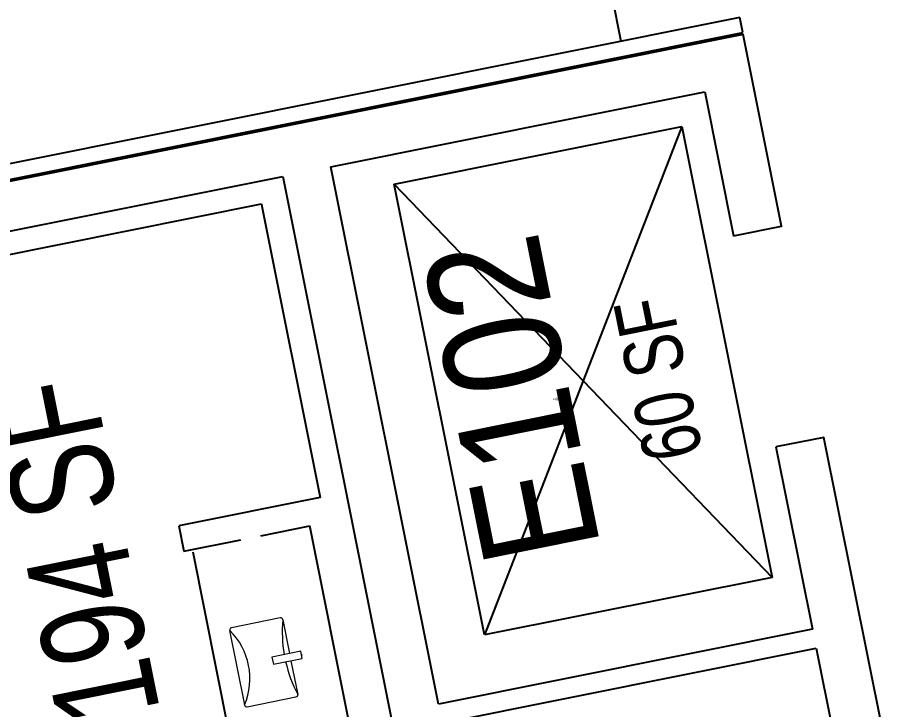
# Model space of a CAD drawing. Header units: inches. Extents: x 69200890 to 69205124, y 27678531 to 27681974.
# Drawn here: x 69201965.6 to 69202145.5, y 27679913.6 to 27680055 of the extents above; entities that cross this region are included whole.
import ezdxf
from ezdxf.enums import TextEntityAlignment as Align

# ---------------------------------------------------------------- set-up
doc = ezdxf.new("R2010")
doc.units = ezdxf.units.IN
doc.header["$LTSCALE"] = 10
doc.header["$MEASUREMENT"] = 0
for name, color, linetype in [('A-FLOR', 3, 'CONTINUOUS'), ('A-IDEN-RNUM', 7, 'CONTINUOUS'), ('A-IDEN-SNUM', 4, 'CONTINUOUS'), ('A-IDEN-VNUM', 4, 'CONTINUOUS'), ('A-WALL', 5, 'CONTINUOUS'), ('AREA-TEXT', 3, 'CONTINUOUS')]:
    doc.layers.add(name, color=color, linetype=linetype)
doc.layers.add('P-SANR-FIXT', color=6, linetype='CONTINUOUS', lineweight=9)
doc.styles.add('CP_AREA', font='arial.ttf', dxfattribs={"height": 15})
doc.styles.add('CP_ROOMSNUMBER', font='arial.ttf', dxfattribs={"height": 1})
doc.styles.add('CP_ROOMVNUMBER', font='arial.ttf', dxfattribs={"width": 0.85, "height": 0.075})

# ---------------------------------------------------------------- blocks, each defined once
blk = doc.blocks.new('pf-Faucet-Automatic - pf-Faucet-Automatic-8825413-LEVEL 1 FLOOR PLAN - OVERALL')
at = {"layer": 'P-SANR-FIXT'}
for p, q in [((0.74, 15.25), (-0.76, 15.25)), ((-0.76, 15.25), (-0.76, 9.25)), ((0.74, 9.25), (0.74, 15.25)), ((-0.76, 9.25), (0.74, 9.25))]:
    blk.add_line(p, q, dxfattribs=at)
blk = doc.blocks.new('pf__L-1_ AS_0614_000 - 0614_000-V34-LEVEL 1 FLOOR PLAN - OVERALL')
at = {"layer": 'P-SANR-FIXT'}
for p, q in [((0, -2.25), (0, -2)), ((-8.24, -5.04), (-8.24, -15.2)), ((-7.78, -4.59), (-0.74, -4.59)), ((0.76, -4.59), (7.78, -4.59)), ((8.24, -15.2), (8.24, -5.04)), ((-7.78, -15.66), (7.78, -15.66))]:
    blk.add_line(p, q, dxfattribs=at)
for centre, radius, start, end in [((-7.78, -5.04), 0.457, 90, 180), ((0, 21.95), 27.66, 253.6642, 268.465), ((0, 21.95), 27.66, 271.5774, 286.3358), ((7.78, -5.04), 0.457, 360, 90), ((0, -27.09), 13.83, 55.7711, 124.2289), ((-7.78, -15.2), 0.457, 180, 270), ((7.78, -15.2), 0.457, 270, 0)]:
    blk.add_arc(centre, radius, start, end, dxfattribs=at)

msp = doc.modelspace()

# ---------------------------------------------------------------- linework, layer by layer
at = {"layer": 'A-FLOR', "lineweight": -3}
msp.add_line((69202089.01, 27680050.15), (69202068.49, 27680152.62), dxfattribs=at)
at = {"layer": 'A-FLOR'}
for p, q in [((69202042.59, 27680020.97), (69202101.42, 27680032.75)), ((69202101.42, 27680032.75), (69202061.06, 27679928.8)), ((69202101.42, 27680032.75), (69202119.89, 27679940.58)), ((69202042.59, 27680020.97), (69202119.89, 27679940.58)), ((69202061.06, 27679928.8), (69202042.59, 27680020.97)), ((69202001.43, 27679945.79), (69202022.2, 27679842.1)), ((69202119.89, 27679940.58), (69202061.06, 27679928.8))]:
    msp.add_line(p, q, dxfattribs=at)
at = {"layer": 'A-WALL'}
for p, q in [((69202113.28, 27680055.01), (69201906.29, 27680013.55)), ((69202113.9, 27680051.95), (69202113.28, 27680055.01)), ((69201860.19, 27680001.12), (69202113.9, 27680051.95)), ((69202113.97, 27680051.58), (69201860.26, 27680000.76)), ((69202121.83, 27680012.36), (69202113.97, 27680051.58)), ((69202029.65, 27680024.49), (69202106.13, 27680039.81)), ((69202106.13, 27680039.81), (69202112.02, 27680010.4)), ((69202051.65, 27679914.67), (69202029.65, 27680024.49)), ((69201694.56, 27679957.36), (69202019.84, 27680022.53)), ((69202019.84, 27680022.53), (69202071.31, 27679765.63)), ((69201879.92, 27679989.78), (69202015.48, 27680016.94)), ((69202015.48, 27680016.94), (69202015.58, 27680016.45)), ((69202112.02, 27680010.4), (69202121.83, 27680012.36)), ((69202130.48, 27679969.19), (69202120.67, 27679967.23)), ((69202145.5, 27679894.18), (69202130.48, 27679969.19)), ((69202120.67, 27679967.23), (69202128.13, 27679930)), ((69202128.13, 27679930), (69202051.65, 27679914.67)), ((69202052.43, 27679910.75), (69202128.91, 27679926.07)), ((69202128.91, 27679926.07), (69202135.7, 27679892.22))]:
    msp.add_line(p, q, dxfattribs=at)
at = {"layer": 'A-WALL', "lineweight": 9}
for p, q in [((69202113.97, 27680051.58), (69202114.09, 27680051.61)), ((69202121.83, 27680012.36), (69202121.95, 27680012.39)), ((69202130.48, 27679969.19), (69202130.6, 27679969.21))]:
    msp.add_line(p, q, dxfattribs=at)
at = {"layer": 'A-WALL', "lineweight": 25}
for p, q in [((69202015.58, 27680016.45), (69202027.51, 27679956.88)), ((69202027.51, 27679956.88), (69201998.59, 27679951.09)), ((69201998.59, 27679951.09), (69201999.62, 27679945.94)), ((69202015.34, 27679949.09), (69202025.36, 27679951.09)), ((69202046.33, 27679846.42), (69202025.36, 27679951.09)), ((69201999.62, 27679945.94), (69202011.23, 27679948.26))]:
    msp.add_line(p, q, dxfattribs=at)

# ---------------------------------------------------------------- block references
at = {"layer": 'P-SANR-FIXT'}
for name, p, rotation in [('pf__L-1_ AS_0614_000 - 0614_000-V34-LEVEL 1 FLOOR PLAN - OVERALL', (69202025.86, 27679925.19), 281.3282830250137), ('pf-Faucet-Automatic - pf-Faucet-Automatic-8825413-LEVEL 1 FLOOR PLAN - OVERALL', (69202032.73, 27679926.56), 101.3282830250131)]:
    msp.add_blockref(name, p, dxfattribs=dict(at, rotation=rotation))

# ---------------------------------------------------------------- texts
at = {"layer": 'A-IDEN-RNUM', "style": 'CP_ROOMSNUMBER'}
msp.add_text('E102-00', height=0.36, rotation=11.369, dxfattribs=at).set_placement((69202075.99, 27679977.17), align=Align.MIDDLE)
at = {"layer": 'A-IDEN-SNUM', "style": 'CP_ROOMSNUMBER'}
msp.add_text('0350E10200', height=0.36, rotation=11.369, dxfattribs=at).set_placement((69202076.99, 27679977.17), align=Align.MIDDLE)
at = {"layer": 'A-IDEN-VNUM', "style": 'CP_ROOMVNUMBER', "width": 0.85}
msp.add_text('E102', height=24, rotation=101.37, dxfattribs=at).set_placement((69202066.57, 27679976.94), align=Align.MIDDLE_CENTER)
at = {"layer": 'AREA-TEXT', "style": 'CP_AREA', "width": 0.75}
for s, height, p in [('60 SF', 12, (69202096.58, 27679981.14)), ('194 SF', 21, (69201977.51, 27679945.94))]:
    msp.add_text(s, height=height, rotation=101.37, dxfattribs=at).set_placement(p, align=Align.MIDDLE_CENTER)

doc.saveas('drawing.dxf')
